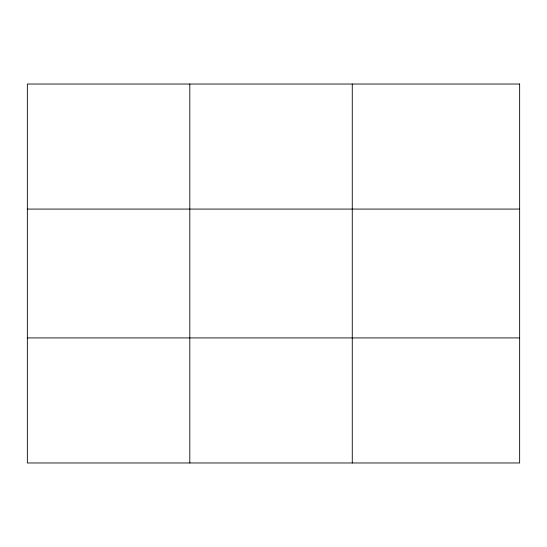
<?xml version="1.0" encoding="UTF-8"?>
<svg xmlns="http://www.w3.org/2000/svg" width="547" height="547" viewBox="0 0 547 547"><rect width="100%" height="100%" fill="white"/><g stroke="black" fill="none" stroke-linecap="round" stroke-linejoin="round"><path stroke-width="0.82" d="M352.268 84.026L352.268 462.974M27.35 209.077L519.65 209.077M27.35 337.923L519.65 337.923M189.809 84.026L189.809 462.974M519.65 84.026L519.65 462.974L27.35 462.974L27.35 84.026L519.65 84.026"/></g></svg>
